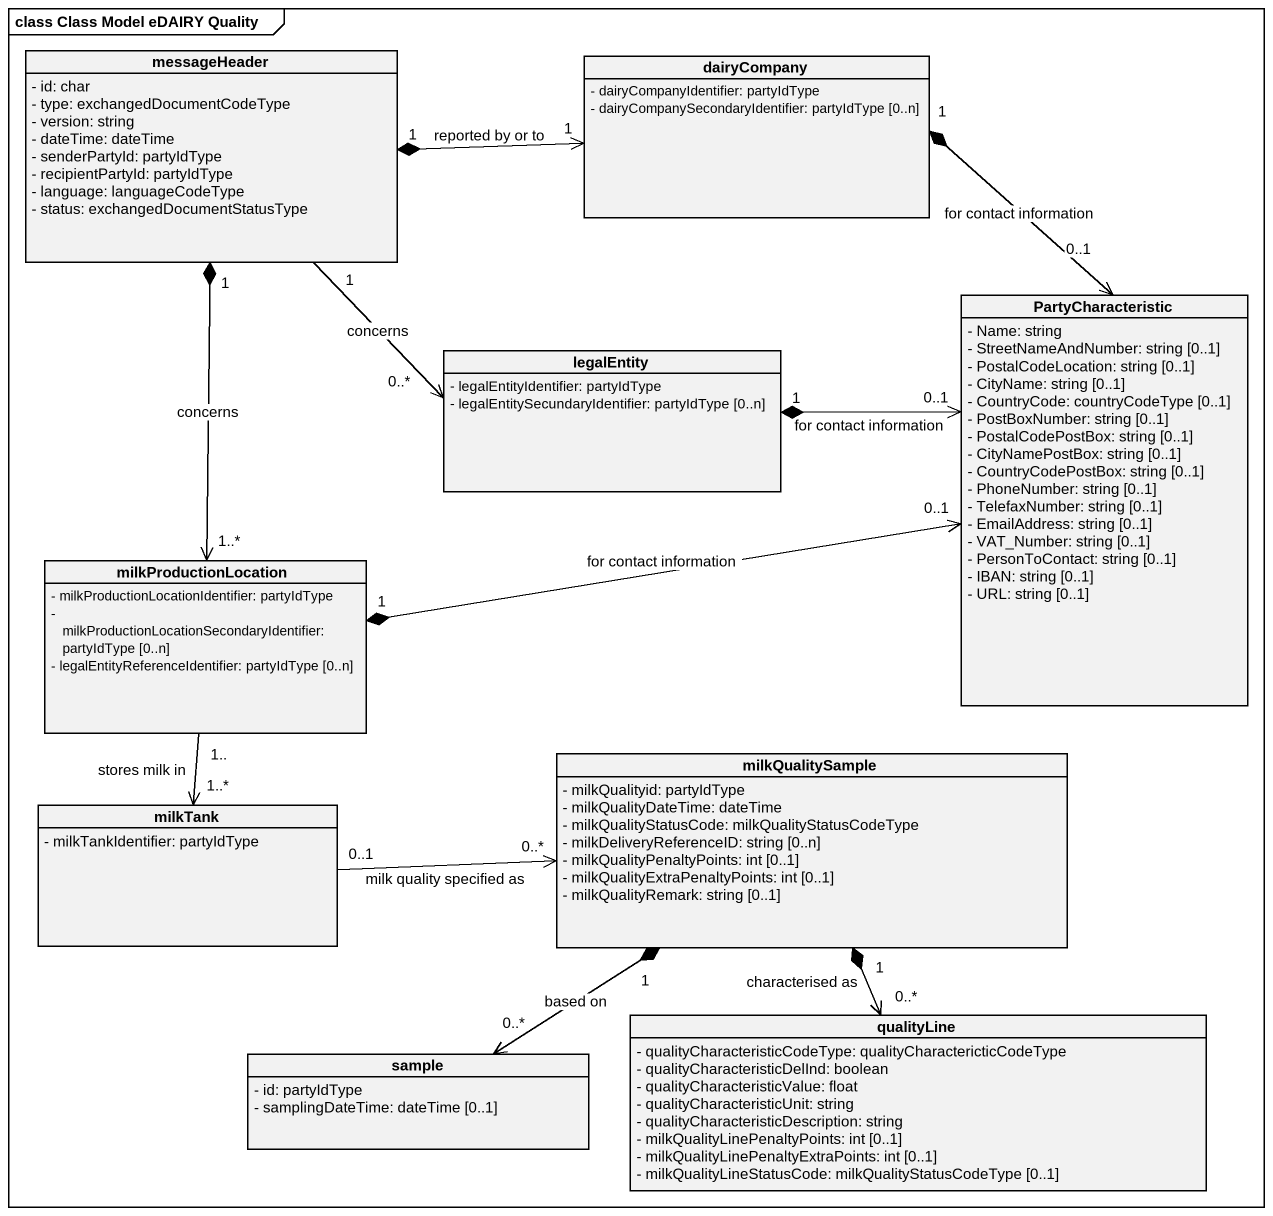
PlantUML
@startuml
mainframe class Class Model eDAIRY Quality
hide circle
hide empty members
skinparam classAttributeIconSize 0
class messageHeader {
  - id: char
  - type: exchangedDocumentCodeType
  - version: string
  - dateTime: dateTime
  - senderPartyId: partyIdType
  - recipientPartyId: partyIdType
  - language: languageCodeType
  - status: exchangedDocumentStatusType
}
class dairyCompany {
  - dairyCompanyIdentifier: partyIdType
  - dairyCompanySecondaryIdentifier: partyIdType [0..n]
}
class PartyCharacteristic {
  - Name: string
  - StreetNameAndNumber: string [0..1]
  - PostalCodeLocation: string [0..1]
  - CityName: string [0..1]
  - CountryCode: countryCodeType [0..1]
  - PostBoxNumber: string [0..1]
  - PostalCodePostBox: string [0..1]
  - CityNamePostBox: string [0..1]
  - CountryCodePostBox: string [0..1]
  - PhoneNumber: string [0..1]
  - TelefaxNumber: string [0..1]
  - EmailAddress: string [0..1]
  - VAT_Number: string [0..1]
  - PersonToContact: string [0..1]
  - IBAN: string [0..1]
  - URL: string [0..1]
}
class legalEntity {
  - legalEntityIdentifier: partyIdType
  - legalEntitySecundaryIdentifier: partyIdType [0..n]
}
class milkProductionLocation {
  - milkProductionLocationIdentifier: partyIdType
  - milkProductionLocationSecondaryIdentifier: partyIdType [0..n]
  - legalEntityReferenceIdentifier: partyIdType [0..n]
}
class milkTank {
  - milkTankIdentifier: partyIdType
}
class milkQualitySample {
  - milkQualityid: partyIdType
  - milkQualityDateTime: dateTime
  - milkQualityStatusCode: milkQualityStatusCodeType
  - milkDeliveryReferenceID: string [0..n]
  - milkQualityPenaltyPoints: int [0..1]
  - milkQualityExtraPenaltyPoints: int [0..1]
  - milkQualityRemark: string [0..1]
}
class sample {
  - id: partyIdType
  - samplingDateTime: dateTime [0..1]
}
class qualityLine {
  - qualityCharacteristicCodeType: qualityCharactericticCodeType
  - qualityCharacteristicDelInd: boolean
  - qualityCharacteristicValue: float
  - qualityCharacteristicUnit: string
  - qualityCharacteristicDescription: string
  - milkQualityLinePenaltyPoints: int [0..1]
  - milkQualityLinePenaltyExtraPoints: int [0..1]
  - milkQualityLineStatusCode: milkQualityStatusCodeType [0..1]
}
messageHeader "1" *-right-> "1" dairyCompany : reported by or to
messageHeader "1" --> "0..*" legalEntity : concerns
messageHeader "1" *--> "1..*" milkProductionLocation : concerns
dairyCompany "1" *--> "0..1" PartyCharacteristic : for contact information
legalEntity "1" *-right-> "0..1" PartyCharacteristic : for contact information
milkProductionLocation "1" *-right-> "0..1" PartyCharacteristic : for contact information
milkProductionLocation "1.." --> "1..*" milkTank : stores milk in
milkTank "0..1" -right-> "0..*" milkQualitySample : milk quality specified as
milkQualitySample "1" *--> "0..*" sample : based on
milkQualitySample "1" *--> "0..*" qualityLine : characterised as
@enduml
